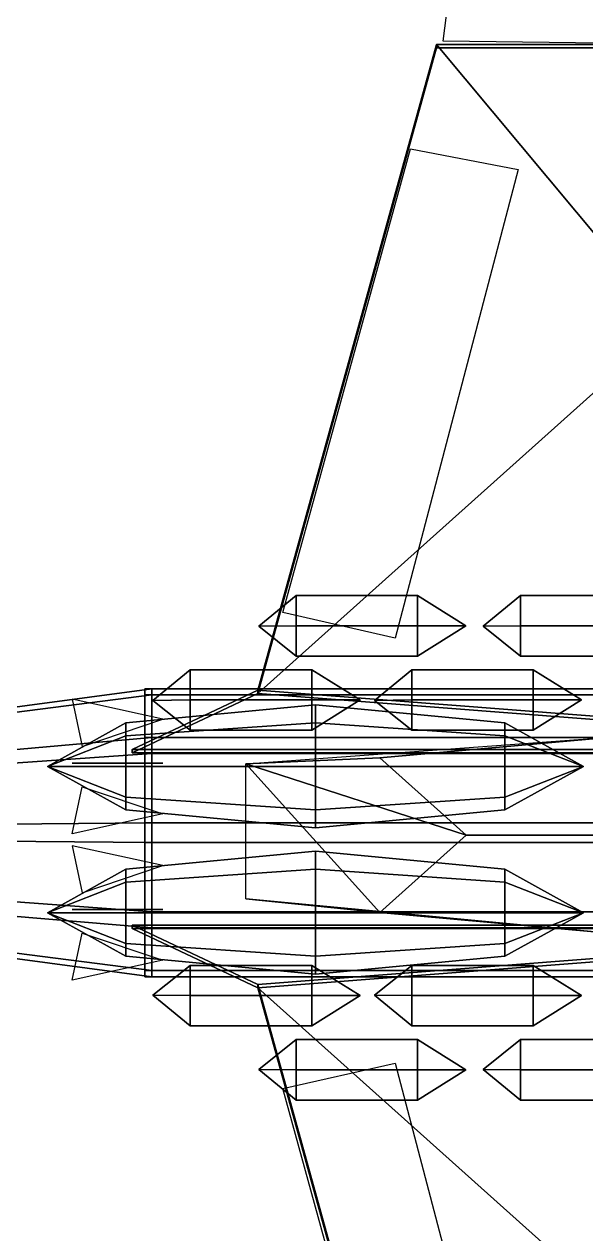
# Model space of a CAD drawing. Header units: metres. Extents: x -42.1 to 28.1, y -49.4 to 49.
# Drawn here: x -12.06 to 4.92, y -12.11 to 24.42 of the extents above; entities that cross this region are included whole.
import ezdxf

# ---------------------------------------------------------------- set-up
doc = ezdxf.new("R2010")
doc.units = ezdxf.units.M

msp = doc.modelspace()

# ---------------------------------------------------------------- linework, layer by layer
at = {"layer": 'AileDroite', "color": 52}
for points in [[(18.201002, 2.510721, 14.481673), (0.401001, 23.807673, 17.242239), (-4.998999, 4.302053, 14.658104)], [(-4.998999, 4.302053, 14.658104), (0.401001, 23.807673, 17.242239), (0.401001, 23.708088, 17.590345), (-4.998999, 4.202468, 15.669212)], [(18.201002, 2.510721, 14.481673), (16.801003, 23.807673, 17.463238), (0.401001, 23.807673, 17.242239)], [(0.401001, 23.807673, 17.242239), (16.801003, 23.807673, 17.463238), (16.801003, 23.708088, 17.590345), (0.401001, 23.708088, 17.590345)], [(-4.998999, 4.202468, 15.669212), (0.401001, 23.708088, 17.590345), (16.801003, 23.708088, 17.590345)], [(-4.998999, 4.202468, 15.669212), (16.801003, 23.708088, 17.590345), (18.201002, 2.411135, 15.492781)], [(18.201002, 2.510721, 14.481673), (-4.998999, 4.302053, 14.658104), (-8.799, 2.510721, 14.481673)], [(-8.799, 2.510721, 14.481673), (-4.998999, 4.302053, 14.658104), (-4.998999, 4.202468, 15.669212), (-8.799, 2.411135, 15.492781)], [(-4.998999, 4.202468, 15.669212), (18.201002, 2.411135, 15.492781), (-8.799, 2.411135, 15.492781)], [(18.201002, 2.510721, 14.481673), (-8.799, 2.510721, 14.481673), (-8.799, 2.411135, 15.492781), (18.201002, 2.411135, 15.492781)]]:
    msp.add_3dface(points, dxfattribs=at)
at = {"layer": 'AileDroiteExt', "color": 54}
msp.add_3dface([(0.601, 23.907124, 17.609949), (3.801001, 48.786743, 20.060375), (16.400999, 48.985779, 20.079977), (16.600998, 23.708086, 17.590345)], dxfattribs=at)
at = {"layer": 'AileGauche', "color": 50}
for points in [[(-4.998999, -4.580197, 15.669212), (-8.799, -2.788864, 15.492781), (18.201002, -2.788864, 15.492781)], [(-8.799, -2.788864, 15.492781), (-4.998999, -4.580197, 15.669212), (-4.998999, -4.679782, 14.658104), (-8.799, -2.88845, 14.481673)], [(18.201002, -2.788864, 15.492781), (-8.799, -2.788864, 15.492781), (-8.799, -2.88845, 14.481673), (18.201002, -2.88845, 14.481673)], [(-4.998999, -4.679782, 14.658104), (18.201002, -2.88845, 14.481673), (-8.799, -2.88845, 14.481673)], [(18.201002, -2.788864, 15.492781), (0.401001, -24.085817, 17.590345), (-4.998999, -4.580197, 15.669212)], [(-4.998999, -4.679782, 14.658104), (16.801003, -24.185402, 17.572237), (18.201002, -2.88845, 14.481673)], [(18.201002, -2.788864, 15.492781), (16.801003, -24.085817, 17.590345), (0.401001, -24.085817, 17.590345)], [(-4.998999, -4.580197, 15.669212), (0.401001, -24.085817, 17.590345), (0.401001, -24.185402, 17.336239), (-4.998999, -4.679782, 14.658104)], [(-4.998999, -4.679782, 14.658104), (0.401001, -24.185402, 17.336239), (16.801003, -24.185402, 17.572237)]]:
    msp.add_3dface(points, dxfattribs=at)
at = {"layer": 'Fuselage', "color": 58}
for points in [[(20.401001, 2.871346, 21.518616), (-8.418999, 2.871346, 21.518616), (-8.418999, 4.348248, 19.172827), (20.401001, 4.348248, 19.172827)], [(20.401001, 4.348248, 19.172827), (-8.418999, 4.348248, 19.172827), (-8.418999, 4.164268, 16.40694), (20.401001, 4.164268, 16.40694)], [(20.401001, 4.164268, 16.40694), (-8.418999, 4.164268, 16.40694), (-8.418999, 2.389679, 14.277434), (20.401001, 2.389679, 14.277434)], [(20.401001, 0.297686, 22.548296), (-8.418999, 0.297686, 22.548296), (-8.418999, 2.871346, 21.518616), (20.401001, 2.871346, 21.518616)], [(20.401001, 2.389679, 14.277434), (-8.418999, 2.389679, 14.277434), (-8.418999, -0.297687, 13.597705), (20.401001, -0.297687, 13.597705)], [(20.401001, -2.38968, 21.868567), (-8.418999, -2.38968, 21.868567), (-8.418999, 0.297686, 22.548296), (20.401001, 0.297686, 22.548296)], [(20.401001, -0.297687, 13.597705), (-8.418999, -0.297687, 13.597705), (-8.418999, -2.871345, 14.627386), (20.401001, -2.871345, 14.627386)], [(20.401001, -4.164268, 19.739059), (-8.418999, -4.164268, 19.739059), (-8.418999, -2.38968, 21.868567), (20.401001, -2.38968, 21.868567)], [(20.401001, -2.871345, 14.627386), (-8.418999, -2.871345, 14.627386), (-8.418999, -4.348248, 16.973173), (20.401001, -4.348248, 16.973173)], [(20.401001, -4.348248, 16.973173), (-8.418999, -4.348248, 16.973173), (-8.418999, -4.164268, 19.739059), (20.401001, -4.164268, 19.739059)]]:
    msp.add_3dface(points, dxfattribs=at)
at = {"layer": 'FuselageArriere', "color": 59}
for points in [[(-8.198999, 4.164268, 16.40694), (-40.398998, 0.040384, 18.639971), (-42.118999, 0.023174, 18.075218), (-8.198999, 2.389679, 14.277434)], [(-8.198999, 2.871346, 21.518616), (-40.398998, 0.027845, 21.195807), (-40.398998, 0.042168, 20.022913), (-8.198999, 4.348248, 19.172827)], [(-8.198999, 4.348248, 19.172827), (-40.398998, 0.042168, 20.022913), (-40.398998, 0.040384, 18.639971), (-8.198999, 4.164268, 16.40694)], [(-8.198999, 0.297686, 22.548296), (-40.398998, 0.002887, 21.710648), (-40.398998, 0.027845, 21.195807), (-8.198999, 2.871346, 21.518616)], [(-8.198999, 2.389679, 14.277434), (-42.118999, 0.023174, 18.075218), (-42.118999, -0.002887, 17.735352), (-8.198999, -0.297687, 13.597705)], [(-8.198999, -2.38968, 21.868567), (-40.398998, -0.023174, 21.370781), (-40.398998, 0.002887, 21.710648), (-8.198999, 0.297686, 22.548296)], [(-8.198999, -0.297687, 13.597705), (-42.118999, -0.002887, 17.735352), (-42.118999, -0.027845, 18.250193), (-8.198999, -2.871345, 14.627386)], [(-8.198999, -2.871345, 14.627386), (-42.118999, -0.027845, 18.250193), (-40.398998, -0.042167, 18.923088), (-8.198999, -4.348248, 16.973173)], [(-8.198999, -4.164268, 19.739059), (-40.398998, -0.040383, 20.30603), (-40.398998, -0.023174, 21.370781), (-8.198999, -2.38968, 21.868567)], [(-8.198999, -4.348248, 16.973173), (-40.398998, -0.042167, 18.923088), (-40.398998, -0.040383, 20.30603), (-8.198999, -4.164268, 19.739059)]]:
    msp.add_3dface(points, dxfattribs=at)
at = {"layer": 'HBomb3', "color": 28}
for points in [[(-3.258999, -0.56011, 11.655283), (-3.258999, -1.104181, 12.968788), (-8.986564, -1.488898, 12.584071), (-8.986564, -1.104182, 11.655283)], [(-3.258999, -1.104181, 10.341777), (-3.258999, -0.56011, 11.655283), (-8.986564, -1.104182, 11.655283), (-8.986563, -1.488899, 10.726494)], [(2.468566, -1.104182, 11.655283), (2.468566, -1.488898, 12.584071), (-3.258999, -1.104181, 12.968788), (-3.258999, -0.56011, 11.655283)], [(2.468566, -1.488899, 10.726495), (2.468566, -1.104182, 11.655283), (-3.258999, -0.56011, 11.655283), (-3.258999, -1.104181, 10.341777)], [(-8.986564, -1.104182, 11.655283), (-8.986564, -1.488898, 12.584071), (-11.358998, -2.417687, 11.655283)], [(-8.986563, -1.488899, 10.726494), (-8.986564, -1.104182, 11.655283), (-11.358998, -2.417687, 11.655283)], [(-3.258999, -1.104181, 12.968788), (-3.258999, -2.417687, 13.51286), (-8.986564, -2.417687, 12.968788), (-8.986564, -1.488898, 12.584071)], [(-3.258999, -2.417687, 9.797705), (-3.258999, -1.104181, 10.341777), (-8.986563, -1.488899, 10.726494), (-8.986563, -2.417687, 10.341778)], [(2.468566, -1.488898, 12.584071), (2.468566, -2.417687, 12.968788), (-3.258999, -2.417687, 13.51286), (-3.258999, -1.104181, 12.968788)], [(2.468566, -2.417687, 10.341778), (2.468566, -1.488899, 10.726495), (-3.258999, -1.104181, 10.341777), (-3.258999, -2.417687, 9.797705)], [(4.841001, -2.417687, 11.655283), (4.841001, -2.417687, 11.655283), (2.468566, -1.488898, 12.584071), (2.468566, -1.104182, 11.655283)], [(4.841001, -2.417687, 11.655283), (4.841001, -2.417687, 11.655283), (2.468566, -1.104182, 11.655283), (2.468566, -1.488899, 10.726495)], [(-8.986564, -1.488898, 12.584071), (-8.986564, -2.417687, 12.968788), (-11.358998, -2.417687, 11.655283)], [(-8.986563, -2.417687, 10.341778), (-8.986563, -1.488899, 10.726494), (-11.358998, -2.417687, 11.655283)], [(4.841001, -2.417687, 11.655283), (4.841001, -2.417687, 11.655283), (2.468566, -2.417687, 12.968788), (2.468566, -1.488898, 12.584071)], [(4.841001, -2.417687, 11.655283), (4.841001, -2.417687, 11.655283), (2.468566, -1.488899, 10.726495), (2.468566, -2.417687, 10.341778)], [(-8.986563, -3.346476, 10.726494), (-8.986563, -2.417687, 10.341778), (-11.358998, -2.417687, 11.655283)], [(-8.986564, -3.731192, 11.655283), (-8.986563, -3.346476, 10.726494), (-11.358998, -2.417687, 11.655283)], [(-8.986564, -3.346476, 12.584071), (-8.986564, -3.731192, 11.655283), (-11.358998, -2.417687, 11.655283)], [(-8.986564, -2.417687, 12.968788), (-8.986564, -3.346476, 12.584071), (-11.358998, -2.417687, 11.655283)], [(-3.258999, -2.417687, 13.51286), (-3.258999, -3.731193, 12.968788), (-8.986564, -3.346476, 12.584071), (-8.986564, -2.417687, 12.968788)], [(-3.258999, -3.731193, 10.341777), (-3.258999, -2.417687, 9.797705), (-8.986563, -2.417687, 10.341778), (-8.986563, -3.346476, 10.726494)], [(2.468566, -3.346476, 10.726495), (2.468566, -2.417687, 10.341778), (-3.258999, -2.417687, 9.797705), (-3.258999, -3.731193, 10.341777)], [(2.468566, -2.417687, 12.968788), (2.468566, -3.346476, 12.584071), (-3.258999, -3.731193, 12.968788), (-3.258999, -2.417687, 13.51286)], [(4.841001, -2.417687, 11.655283), (4.841001, -2.417687, 11.655283), (2.468566, -2.417687, 10.341778), (2.468566, -3.346476, 10.726495)], [(4.841001, -2.417687, 11.655283), (4.841001, -2.417687, 11.655283), (2.468566, -3.346476, 10.726495), (2.468566, -3.731192, 11.655283)], [(4.841001, -2.417687, 11.655283), (4.841001, -2.417687, 11.655283), (2.468566, -3.731192, 11.655283), (2.468566, -3.346476, 12.584071)], [(4.841001, -2.417687, 11.655283), (4.841001, -2.417687, 11.655283), (2.468566, -3.346476, 12.584071), (2.468566, -2.417687, 12.968788)], [(-3.258999, -4.275265, 11.655283), (-3.258999, -3.731193, 10.341777), (-8.986563, -3.346476, 10.726494), (-8.986564, -3.731192, 11.655283)], [(-3.258999, -3.731193, 12.968788), (-3.258999, -4.275265, 11.655283), (-8.986564, -3.731192, 11.655283), (-8.986564, -3.346476, 12.584071)], [(2.468566, -3.731192, 11.655283), (2.468566, -3.346476, 10.726495), (-3.258999, -3.731193, 10.341777), (-3.258999, -4.275265, 11.655283)], [(2.468566, -3.346476, 12.584071), (2.468566, -3.731192, 11.655283), (-3.258999, -4.275265, 11.655283), (-3.258999, -3.731193, 12.968788)]]:
    msp.add_3dface(points, dxfattribs=at)
at = {"layer": 'HBomb3A1', "color": 25}
msp.add_3dface([(-7.866563, -2.321192, 10.285282), (-10.606564, -2.321192, 9.685283), (-10.306563, -2.321192, 11.105283)], dxfattribs=at)
at = {"layer": 'HBomb3A2', "color": 26}
msp.add_3dface([(-7.866563, -3.851192, 11.655283), (-10.606564, -4.451192, 11.655283), (-10.306563, -3.031192, 11.655283)], dxfattribs=at)
at = {"layer": 'HBomb3A3', "color": 27}
msp.add_3dface([(-7.866563, -2.321192, 12.965282), (-10.606564, -2.321192, 13.565283), (-10.306563, -2.321192, 12.145282)], dxfattribs=at)
at = {"layer": 'HBomb3A4', "color": 24}
msp.add_3dface([(-7.866563, -0.991192, 11.655283), (-10.606564, -0.391192, 11.655283), (-10.306563, -1.811192, 11.655283)], dxfattribs=at)
at = {"layer": 'HBomb4', "color": 33}
for points in [[(-3.258999, 3.85989, 11.655283), (-3.258999, 3.315819, 12.968788), (-8.986564, 2.931102, 12.584071), (-8.986564, 3.315819, 11.655283)], [(-3.258999, 3.315819, 10.341777), (-3.258999, 3.85989, 11.655283), (-8.986564, 3.315819, 11.655283), (-8.986563, 2.931102, 10.726494)], [(2.468566, 3.315819, 11.655283), (2.468566, 2.931102, 12.584071), (-3.258999, 3.315819, 12.968788), (-3.258999, 3.85989, 11.655283)], [(2.468566, 2.931102, 10.726495), (2.468566, 3.315819, 11.655283), (-3.258999, 3.85989, 11.655283), (-3.258999, 3.315819, 10.341777)], [(-8.986564, 3.315819, 11.655283), (-8.986564, 2.931102, 12.584071), (-11.358998, 2.002313, 11.655283)], [(-8.986563, 2.931102, 10.726494), (-8.986564, 3.315819, 11.655283), (-11.358998, 2.002313, 11.655283)], [(-3.258999, 3.315819, 12.968788), (-3.258999, 2.002313, 13.51286), (-8.986564, 2.002313, 12.968788), (-8.986564, 2.931102, 12.584071)], [(-3.258999, 2.002313, 9.797705), (-3.258999, 3.315819, 10.341777), (-8.986563, 2.931102, 10.726494), (-8.986563, 2.002313, 10.341778)], [(2.468566, 2.931102, 12.584071), (2.468566, 2.002313, 12.968788), (-3.258999, 2.002313, 13.51286), (-3.258999, 3.315819, 12.968788)], [(2.468566, 2.002313, 10.341778), (2.468566, 2.931102, 10.726495), (-3.258999, 3.315819, 10.341777), (-3.258999, 2.002313, 9.797705)], [(4.841001, 2.002313, 11.655283), (4.841001, 2.002313, 11.655283), (2.468566, 2.931102, 12.584071), (2.468566, 3.315819, 11.655283)], [(4.841001, 2.002313, 11.655283), (4.841001, 2.002313, 11.655283), (2.468566, 3.315819, 11.655283), (2.468566, 2.931102, 10.726495)], [(-8.986564, 2.931102, 12.584071), (-8.986564, 2.002313, 12.968788), (-11.358998, 2.002313, 11.655283)], [(-8.986563, 2.002313, 10.341778), (-8.986563, 2.931102, 10.726494), (-11.358998, 2.002313, 11.655283)], [(4.841001, 2.002313, 11.655283), (4.841001, 2.002313, 11.655283), (2.468566, 2.002313, 12.968788), (2.468566, 2.931102, 12.584071)], [(4.841001, 2.002313, 11.655283), (4.841001, 2.002313, 11.655283), (2.468566, 2.931102, 10.726495), (2.468566, 2.002313, 10.341778)], [(-8.986563, 1.073525, 10.726494), (-8.986563, 2.002313, 10.341778), (-11.358998, 2.002313, 11.655283)], [(-8.986564, 0.688808, 11.655283), (-8.986563, 1.073525, 10.726494), (-11.358998, 2.002313, 11.655283)], [(-8.986564, 1.073524, 12.584071), (-8.986564, 0.688808, 11.655283), (-11.358998, 2.002313, 11.655283)], [(-8.986564, 2.002313, 12.968788), (-8.986564, 1.073524, 12.584071), (-11.358998, 2.002313, 11.655283)], [(-3.258999, 2.002313, 13.51286), (-3.258999, 0.688807, 12.968788), (-8.986564, 1.073524, 12.584071), (-8.986564, 2.002313, 12.968788)], [(-3.258999, 0.688807, 10.341777), (-3.258999, 2.002313, 9.797705), (-8.986563, 2.002313, 10.341778), (-8.986563, 1.073525, 10.726494)], [(2.468566, 1.073525, 10.726495), (2.468566, 2.002313, 10.341778), (-3.258999, 2.002313, 9.797705), (-3.258999, 0.688807, 10.341777)], [(2.468566, 2.002313, 12.968788), (2.468566, 1.073524, 12.584071), (-3.258999, 0.688807, 12.968788), (-3.258999, 2.002313, 13.51286)], [(4.841001, 2.002313, 11.655283), (4.841001, 2.002313, 11.655283), (2.468566, 2.002313, 10.341778), (2.468566, 1.073525, 10.726495)], [(4.841001, 2.002313, 11.655283), (4.841001, 2.002313, 11.655283), (2.468566, 1.073525, 10.726495), (2.468566, 0.688808, 11.655283)], [(4.841001, 2.002313, 11.655283), (4.841001, 2.002313, 11.655283), (2.468566, 0.688808, 11.655283), (2.468566, 1.073524, 12.584071)], [(4.841001, 2.002313, 11.655283), (4.841001, 2.002313, 11.655283), (2.468566, 1.073524, 12.584071), (2.468566, 2.002313, 12.968788)], [(-3.258999, 0.144735, 11.655283), (-3.258999, 0.688807, 10.341777), (-8.986563, 1.073525, 10.726494), (-8.986564, 0.688808, 11.655283)], [(-3.258999, 0.688807, 12.968788), (-3.258999, 0.144735, 11.655283), (-8.986564, 0.688808, 11.655283), (-8.986564, 1.073524, 12.584071)], [(2.468566, 0.688808, 11.655283), (2.468566, 1.073525, 10.726495), (-3.258999, 0.688807, 10.341777), (-3.258999, 0.144735, 11.655283)], [(2.468566, 1.073524, 12.584071), (2.468566, 0.688808, 11.655283), (-3.258999, 0.144735, 11.655283), (-3.258999, 0.688807, 12.968788)]]:
    msp.add_3dface(points, dxfattribs=at)
at = {"layer": 'HBomb4A1', "color": 30}
msp.add_3dface([(-7.866563, 2.098808, 10.285282), (-10.606564, 2.098808, 9.685283), (-10.306563, 2.098808, 11.105283)], dxfattribs=at)
at = {"layer": 'HBomb4A2', "color": 31}
msp.add_3dface([(-7.866563, 0.568808, 11.655283), (-10.606564, -0.031192, 11.655283), (-10.306563, 1.388808, 11.655283)], dxfattribs=at)
at = {"layer": 'HBomb4A3', "color": 32}
msp.add_3dface([(-7.866563, 2.098808, 12.965282), (-10.606564, 2.098808, 13.565283), (-10.306563, 2.098808, 12.145282)], dxfattribs=at)
at = {"layer": 'HBomb4A4', "color": 29}
msp.add_3dface([(-7.866563, 3.428808, 11.655283), (-10.606564, 4.028808, 11.655283), (-10.306563, 2.608808, 11.655283)], dxfattribs=at)
at = {"layer": 'LBomb10', "color": 9}
for points in [[(-4.968302, 6.23583, 13.768881), (-4.968302, 6.23583, 13.768881), (-3.838836, 6.249275, 12.712299), (-3.838836, 7.164299, 13.240591)], [(-4.968302, 6.23583, 13.768881), (-4.968302, 6.23583, 13.768881), (-3.838836, 7.164299, 13.240591), (-3.838836, 7.164299, 14.29717)], [(-4.968302, 6.23583, 13.768881), (-4.968302, 6.23583, 13.768881), (-3.838836, 7.164299, 14.29717), (-3.838836, 6.249274, 14.825461)], [(-3.838836, 7.164299, 13.240591), (-3.838836, 6.249275, 12.712299), (-0.170664, 6.249275, 12.712299), (-0.170664, 7.164299, 13.240591)], [(-3.838836, 7.164299, 14.29717), (-3.838836, 7.164299, 13.240591), (-0.170664, 7.164299, 13.240591), (-0.170664, 7.164299, 14.29717)], [(-3.838836, 6.249274, 14.825461), (-3.838836, 7.164299, 14.29717), (-0.170664, 7.164299, 14.29717), (-0.170664, 6.249274, 14.825461)], [(-0.170664, 7.164299, 13.240591), (-0.170664, 6.249275, 12.712299), (1.290389, 6.249274, 13.768881)], [(-0.170664, 7.164299, 14.29717), (-0.170664, 7.164299, 13.240591), (1.290389, 6.249274, 13.768881)], [(-0.170664, 6.249274, 14.825461), (-0.170664, 7.164299, 14.29717), (1.290389, 6.249274, 13.768881)], [(-4.968302, 6.23583, 13.768881), (-4.968302, 6.23583, 13.768881), (-3.838836, 5.334248, 13.240591), (-3.838836, 6.249275, 12.712299)], [(-4.968302, 6.23583, 13.768881), (-4.968302, 6.23583, 13.768881), (-3.838836, 6.249274, 14.825461), (-3.838836, 5.334248, 14.29717)], [(-4.968302, 6.23583, 13.768881), (-4.968302, 6.23583, 13.768881), (-3.838836, 5.334248, 14.29717), (-3.838836, 5.334248, 13.240591)], [(-3.838836, 6.249275, 12.712299), (-3.838836, 5.334248, 13.240591), (-0.170664, 5.334248, 13.240591), (-0.170664, 6.249275, 12.712299)], [(-3.838836, 5.334248, 14.29717), (-3.838836, 6.249274, 14.825461), (-0.170664, 6.249274, 14.825461), (-0.170664, 5.334248, 14.29717)], [(-0.170664, 6.249275, 12.712299), (-0.170664, 5.334248, 13.240591), (1.290389, 6.249274, 13.768881)], [(-0.170664, 5.334248, 14.29717), (-0.170664, 6.249274, 14.825461), (1.290389, 6.249274, 13.768881)], [(-0.170664, 5.334248, 13.240591), (-0.170664, 5.334248, 14.29717), (1.290389, 6.249274, 13.768881)], [(-3.838836, 5.334248, 13.240591), (-3.838836, 5.334248, 14.29717), (-0.170664, 5.334248, 14.29717), (-0.170664, 5.334248, 13.240591)]]:
    msp.add_3dface(points, dxfattribs=at)
at = {"layer": 'LBomb11', "color": 8}
for points in [[(-8.168302, 3.99583, 12.96888), (-8.168302, 3.99583, 12.96888), (-7.038836, 4.009274, 11.912299), (-7.038836, 4.924299, 12.440591)], [(-8.168302, 3.99583, 12.96888), (-8.168302, 3.99583, 12.96888), (-7.038836, 4.924299, 12.440591), (-7.038836, 4.924299, 13.497169)], [(-8.168302, 3.99583, 12.96888), (-8.168302, 3.99583, 12.96888), (-7.038836, 4.924299, 13.497169), (-7.038836, 4.009274, 14.025461)], [(-7.038836, 4.924299, 12.440591), (-7.038836, 4.009274, 11.912299), (-3.370663, 4.009274, 11.912299), (-3.370663, 4.924299, 12.440591)], [(-7.038836, 4.924299, 13.497169), (-7.038836, 4.924299, 12.440591), (-3.370663, 4.924299, 12.440591), (-3.370663, 4.924299, 13.497169)], [(-7.038836, 4.009274, 14.025461), (-7.038836, 4.924299, 13.497169), (-3.370663, 4.924299, 13.497169), (-3.370663, 4.009274, 14.025461)], [(-3.370663, 4.924299, 12.440591), (-3.370663, 4.009274, 11.912299), (-1.909611, 4.009274, 12.96888)], [(-3.370663, 4.924299, 13.497169), (-3.370663, 4.924299, 12.440591), (-1.909611, 4.009274, 12.96888)], [(-3.370663, 4.009274, 14.025461), (-3.370663, 4.924299, 13.497169), (-1.909611, 4.009274, 12.96888)], [(-8.168302, 3.99583, 12.96888), (-8.168302, 3.99583, 12.96888), (-7.038836, 4.009274, 14.025461), (-7.038836, 3.094248, 13.497169)], [(-8.168302, 3.99583, 12.96888), (-8.168302, 3.99583, 12.96888), (-7.038836, 3.094248, 12.440591), (-7.038836, 4.009274, 11.912299)], [(-8.168302, 3.99583, 12.96888), (-8.168302, 3.99583, 12.96888), (-7.038836, 3.094248, 13.497169), (-7.038836, 3.094248, 12.440591)], [(-7.038836, 3.094248, 13.497169), (-7.038836, 4.009274, 14.025461), (-3.370663, 4.009274, 14.025461), (-3.370663, 3.094248, 13.497169)], [(-7.038836, 4.009274, 11.912299), (-7.038836, 3.094248, 12.440591), (-3.370663, 3.094248, 12.440591), (-3.370663, 4.009274, 11.912299)], [(-3.370663, 3.094248, 13.497169), (-3.370663, 4.009274, 14.025461), (-1.909611, 4.009274, 12.96888)], [(-3.370663, 3.094248, 12.440591), (-3.370663, 3.094248, 13.497169), (-1.909611, 4.009274, 12.96888)], [(-3.370663, 4.009274, 11.912299), (-3.370663, 3.094248, 12.440591), (-1.909611, 4.009274, 12.96888)], [(-7.038836, 3.094248, 12.440591), (-7.038836, 3.094248, 13.497169), (-3.370663, 3.094248, 13.497169), (-3.370663, 3.094248, 12.440591)]]:
    msp.add_3dface(points, dxfattribs=at)
at = {"layer": 'LBomb12', "color": 7}
for points in [[(1.811698, 6.23583, 13.768881), (1.811698, 6.23583, 13.768881), (2.941164, 6.249275, 12.712299), (2.941164, 7.164299, 13.240591)], [(1.811698, 6.23583, 13.768881), (1.811698, 6.23583, 13.768881), (2.941164, 7.164299, 13.240591), (2.941164, 7.164299, 14.29717)], [(1.811698, 6.23583, 13.768881), (1.811698, 6.23583, 13.768881), (2.941164, 7.164299, 14.29717), (2.941164, 6.249274, 14.825461)], [(2.941164, 7.164299, 13.240591), (2.941164, 6.249275, 12.712299), (6.609336, 6.249275, 12.712299), (6.609336, 7.164299, 13.240591)], [(2.941164, 7.164299, 14.29717), (2.941164, 7.164299, 13.240591), (6.609336, 7.164299, 13.240591), (6.609336, 7.164299, 14.29717)], [(2.941164, 6.249274, 14.825461), (2.941164, 7.164299, 14.29717), (6.609336, 7.164299, 14.29717), (6.609336, 6.249274, 14.825461)], [(1.811698, 6.23583, 13.768881), (1.811698, 6.23583, 13.768881), (2.941164, 5.334248, 13.240591), (2.941164, 6.249275, 12.712299)], [(1.811698, 6.23583, 13.768881), (1.811698, 6.23583, 13.768881), (2.941164, 6.249274, 14.825461), (2.941164, 5.334248, 14.29717)], [(1.811698, 6.23583, 13.768881), (1.811698, 6.23583, 13.768881), (2.941164, 5.334248, 14.29717), (2.941164, 5.334248, 13.240591)], [(2.941164, 6.249275, 12.712299), (2.941164, 5.334248, 13.240591), (6.609336, 5.334248, 13.240591), (6.609336, 6.249275, 12.712299)], [(2.941164, 5.334248, 14.29717), (2.941164, 6.249274, 14.825461), (6.609336, 6.249274, 14.825461), (6.609336, 5.334248, 14.29717)], [(2.941164, 5.334248, 13.240591), (2.941164, 5.334248, 14.29717), (6.609336, 5.334248, 14.29717), (6.609336, 5.334248, 13.240591)]]:
    msp.add_3dface(points, dxfattribs=at)
at = {"layer": 'LBomb13', "color": 6}
for points in [[(-1.468302, 3.99583, 12.96888), (-1.468302, 3.99583, 12.96888), (-0.338836, 4.009274, 11.912299), (-0.338836, 4.924299, 12.440591)], [(-1.468302, 3.99583, 12.96888), (-1.468302, 3.99583, 12.96888), (-0.338836, 4.924299, 12.440591), (-0.338836, 4.924299, 13.497169)], [(-1.468302, 3.99583, 12.96888), (-1.468302, 3.99583, 12.96888), (-0.338836, 4.924299, 13.497169), (-0.338836, 4.009274, 14.025461)], [(-0.338836, 4.924299, 12.440591), (-0.338836, 4.009274, 11.912299), (3.329336, 4.009274, 11.912299), (3.329336, 4.924299, 12.440591)], [(-0.338836, 4.924299, 13.497169), (-0.338836, 4.924299, 12.440591), (3.329336, 4.924299, 12.440591), (3.329336, 4.924299, 13.497169)], [(-0.338836, 4.009274, 14.025461), (-0.338836, 4.924299, 13.497169), (3.329336, 4.924299, 13.497169), (3.329336, 4.009274, 14.025461)], [(3.329336, 4.924299, 12.440591), (3.329336, 4.009274, 11.912299), (4.790389, 4.009274, 12.96888)], [(3.329336, 4.924299, 13.497169), (3.329336, 4.924299, 12.440591), (4.790389, 4.009274, 12.96888)], [(3.329336, 4.009274, 14.025461), (3.329336, 4.924299, 13.497169), (4.790389, 4.009274, 12.96888)], [(-1.468302, 3.99583, 12.96888), (-1.468302, 3.99583, 12.96888), (-0.338836, 4.009274, 14.025461), (-0.338836, 3.094248, 13.497169)], [(-1.468302, 3.99583, 12.96888), (-1.468302, 3.99583, 12.96888), (-0.338836, 3.094248, 12.440591), (-0.338836, 4.009274, 11.912299)], [(-1.468302, 3.99583, 12.96888), (-1.468302, 3.99583, 12.96888), (-0.338836, 3.094248, 13.497169), (-0.338836, 3.094248, 12.440591)], [(-0.338836, 3.094248, 13.497169), (-0.338836, 4.009274, 14.025461), (3.329336, 4.009274, 14.025461), (3.329336, 3.094248, 13.497169)], [(-0.338836, 4.009274, 11.912299), (-0.338836, 3.094248, 12.440591), (3.329336, 3.094248, 12.440591), (3.329336, 4.009274, 11.912299)], [(3.329336, 3.094248, 13.497169), (3.329336, 4.009274, 14.025461), (4.790389, 4.009274, 12.96888)], [(3.329336, 3.094248, 12.440591), (3.329336, 3.094248, 13.497169), (4.790389, 4.009274, 12.96888)], [(3.329336, 4.009274, 11.912299), (3.329336, 3.094248, 12.440591), (4.790389, 4.009274, 12.96888)], [(-0.338836, 3.094248, 12.440591), (-0.338836, 3.094248, 13.497169), (3.329336, 3.094248, 13.497169), (3.329336, 3.094248, 12.440591)]]:
    msp.add_3dface(points, dxfattribs=at)
at = {"layer": 'LBomb3', "color": 16}
for points in [[(-3.838836, -6.245751, 14.29717), (-3.838836, -7.160777, 14.825461), (-4.968302, -7.147333, 13.768881)], [(-3.838836, -6.245751, 13.240591), (-3.838836, -6.245751, 14.29717), (-4.968302, -7.147333, 13.768881)], [(-3.838836, -7.160778, 12.712299), (-3.838836, -6.245751, 13.240591), (-4.968302, -7.147333, 13.768881)], [(-0.170664, -6.245751, 14.29717), (-0.170664, -7.160777, 14.825461), (-3.838836, -7.160777, 14.825461), (-3.838836, -6.245751, 14.29717)], [(-0.170664, -6.245751, 13.240591), (-0.170664, -6.245751, 14.29717), (-3.838836, -6.245751, 14.29717), (-3.838836, -6.245751, 13.240591)], [(-0.170664, -7.160778, 12.712299), (-0.170664, -6.245751, 13.240591), (-3.838836, -6.245751, 13.240591), (-3.838836, -7.160778, 12.712299)], [(1.290389, -7.160777, 13.768881), (1.290389, -7.160777, 13.768881), (-0.170664, -7.160777, 14.825461), (-0.170664, -6.245751, 14.29717)], [(1.290389, -7.160777, 13.768881), (1.290389, -7.160777, 13.768881), (-0.170664, -6.245751, 14.29717), (-0.170664, -6.245751, 13.240591)], [(1.290389, -7.160777, 13.768881), (1.290389, -7.160777, 13.768881), (-0.170664, -6.245751, 13.240591), (-0.170664, -7.160778, 12.712299)], [(-3.838836, -8.075803, 13.240591), (-3.838836, -7.160778, 12.712299), (-4.968302, -7.147333, 13.768881)], [(-3.838836, -8.075803, 14.29717), (-3.838836, -8.075803, 13.240591), (-4.968302, -7.147333, 13.768881)], [(-3.838836, -7.160777, 14.825461), (-3.838836, -8.075803, 14.29717), (-4.968302, -7.147333, 13.768881)], [(-0.170664, -7.160777, 14.825461), (-0.170664, -8.075803, 14.29717), (-3.838836, -8.075803, 14.29717), (-3.838836, -7.160777, 14.825461)], [(-0.170664, -8.075803, 13.240591), (-0.170664, -7.160778, 12.712299), (-3.838836, -7.160778, 12.712299), (-3.838836, -8.075803, 13.240591)], [(1.290389, -7.160777, 13.768881), (1.290389, -7.160777, 13.768881), (-0.170664, -7.160778, 12.712299), (-0.170664, -8.075803, 13.240591)], [(1.290389, -7.160777, 13.768881), (1.290389, -7.160777, 13.768881), (-0.170664, -8.075803, 13.240591), (-0.170664, -8.075803, 14.29717)], [(1.290389, -7.160777, 13.768881), (1.290389, -7.160777, 13.768881), (-0.170664, -8.075803, 14.29717), (-0.170664, -7.160777, 14.825461)], [(-0.170664, -8.075803, 14.29717), (-0.170664, -8.075803, 13.240591), (-3.838836, -8.075803, 13.240591), (-3.838836, -8.075803, 14.29717)]]:
    msp.add_3dface(points, dxfattribs=at)
at = {"layer": 'LBomb4', "color": 15}
for points in [[(-7.038836, -4.005752, 13.497169), (-7.038836, -4.920777, 14.025461), (-8.168302, -4.907333, 12.96888)], [(-7.038836, -4.005752, 12.440591), (-7.038836, -4.005752, 13.497169), (-8.168302, -4.907333, 12.96888)], [(-7.038836, -4.920778, 11.912299), (-7.038836, -4.005752, 12.440591), (-8.168302, -4.907333, 12.96888)], [(-3.370663, -4.005752, 13.497169), (-3.370663, -4.920777, 14.025461), (-7.038836, -4.920777, 14.025461), (-7.038836, -4.005752, 13.497169)], [(-3.370663, -4.005752, 12.440591), (-3.370663, -4.005752, 13.497169), (-7.038836, -4.005752, 13.497169), (-7.038836, -4.005752, 12.440591)], [(-3.370663, -4.920778, 11.912299), (-3.370663, -4.005752, 12.440591), (-7.038836, -4.005752, 12.440591), (-7.038836, -4.920778, 11.912299)], [(-1.909611, -4.920777, 12.96888), (-1.909611, -4.920777, 12.96888), (-3.370663, -4.920777, 14.025461), (-3.370663, -4.005752, 13.497169)], [(-1.909611, -4.920777, 12.96888), (-1.909611, -4.920777, 12.96888), (-3.370663, -4.005752, 13.497169), (-3.370663, -4.005752, 12.440591)], [(-1.909611, -4.920777, 12.96888), (-1.909611, -4.920777, 12.96888), (-3.370663, -4.005752, 12.440591), (-3.370663, -4.920778, 11.912299)], [(-7.038836, -5.835803, 12.440591), (-7.038836, -4.920778, 11.912299), (-8.168302, -4.907333, 12.96888)], [(-7.038836, -5.835803, 13.497169), (-7.038836, -5.835803, 12.440591), (-8.168302, -4.907333, 12.96888)], [(-7.038836, -4.920777, 14.025461), (-7.038836, -5.835803, 13.497169), (-8.168302, -4.907333, 12.96888)], [(-3.370663, -4.920777, 14.025461), (-3.370663, -5.835803, 13.497169), (-7.038836, -5.835803, 13.497169), (-7.038836, -4.920777, 14.025461)], [(-3.370663, -5.835803, 12.440591), (-3.370663, -4.920778, 11.912299), (-7.038836, -4.920778, 11.912299), (-7.038836, -5.835803, 12.440591)], [(-1.909611, -4.920777, 12.96888), (-1.909611, -4.920777, 12.96888), (-3.370663, -4.920778, 11.912299), (-3.370663, -5.835803, 12.440591)], [(-1.909611, -4.920777, 12.96888), (-1.909611, -4.920777, 12.96888), (-3.370663, -5.835803, 12.440591), (-3.370663, -5.835803, 13.497169)], [(-1.909611, -4.920777, 12.96888), (-1.909611, -4.920777, 12.96888), (-3.370663, -5.835803, 13.497169), (-3.370663, -4.920777, 14.025461)], [(-3.370663, -5.835803, 13.497169), (-3.370663, -5.835803, 12.440591), (-7.038836, -5.835803, 12.440591), (-7.038836, -5.835803, 13.497169)]]:
    msp.add_3dface(points, dxfattribs=at)
at = {"layer": 'LBomb5', "color": 14}
for points in [[(2.941164, -6.245751, 14.29717), (2.941164, -7.160777, 14.825461), (1.811698, -7.147333, 13.768881)], [(2.941164, -6.245751, 13.240591), (2.941164, -6.245751, 14.29717), (1.811698, -7.147333, 13.768881)], [(2.941164, -7.160778, 12.712299), (2.941164, -6.245751, 13.240591), (1.811698, -7.147333, 13.768881)], [(6.609336, -6.245751, 14.29717), (6.609336, -7.160777, 14.825461), (2.941164, -7.160777, 14.825461), (2.941164, -6.245751, 14.29717)], [(6.609336, -6.245751, 13.240591), (6.609336, -6.245751, 14.29717), (2.941164, -6.245751, 14.29717), (2.941164, -6.245751, 13.240591)], [(6.609336, -7.160778, 12.712299), (6.609336, -6.245751, 13.240591), (2.941164, -6.245751, 13.240591), (2.941164, -7.160778, 12.712299)], [(2.941164, -8.075803, 13.240591), (2.941164, -7.160778, 12.712299), (1.811698, -7.147333, 13.768881)], [(2.941164, -8.075803, 14.29717), (2.941164, -8.075803, 13.240591), (1.811698, -7.147333, 13.768881)], [(2.941164, -7.160777, 14.825461), (2.941164, -8.075803, 14.29717), (1.811698, -7.147333, 13.768881)], [(6.609336, -7.160777, 14.825461), (6.609336, -8.075803, 14.29717), (2.941164, -8.075803, 14.29717), (2.941164, -7.160777, 14.825461)], [(6.609336, -8.075803, 13.240591), (6.609336, -7.160778, 12.712299), (2.941164, -7.160778, 12.712299), (2.941164, -8.075803, 13.240591)], [(6.609336, -8.075803, 14.29717), (6.609336, -8.075803, 13.240591), (2.941164, -8.075803, 13.240591), (2.941164, -8.075803, 14.29717)]]:
    msp.add_3dface(points, dxfattribs=at)
at = {"layer": 'LBomb6', "color": 13}
for points in [[(-0.338836, -4.005752, 13.497169), (-0.338836, -4.920777, 14.025461), (-1.468302, -4.907333, 12.96888)], [(-0.338836, -4.005752, 12.440591), (-0.338836, -4.005752, 13.497169), (-1.468302, -4.907333, 12.96888)], [(-0.338836, -4.920778, 11.912299), (-0.338836, -4.005752, 12.440591), (-1.468302, -4.907333, 12.96888)], [(3.329336, -4.005752, 13.497169), (3.329336, -4.920777, 14.025461), (-0.338836, -4.920777, 14.025461), (-0.338836, -4.005752, 13.497169)], [(3.329336, -4.005752, 12.440591), (3.329336, -4.005752, 13.497169), (-0.338836, -4.005752, 13.497169), (-0.338836, -4.005752, 12.440591)], [(3.329336, -4.920778, 11.912299), (3.329336, -4.005752, 12.440591), (-0.338836, -4.005752, 12.440591), (-0.338836, -4.920778, 11.912299)], [(4.790389, -4.920777, 12.96888), (4.790389, -4.920777, 12.96888), (3.329336, -4.920777, 14.025461), (3.329336, -4.005752, 13.497169)], [(4.790389, -4.920777, 12.96888), (4.790389, -4.920777, 12.96888), (3.329336, -4.005752, 13.497169), (3.329336, -4.005752, 12.440591)], [(4.790389, -4.920777, 12.96888), (4.790389, -4.920777, 12.96888), (3.329336, -4.005752, 12.440591), (3.329336, -4.920778, 11.912299)], [(-0.338836, -5.835803, 12.440591), (-0.338836, -4.920778, 11.912299), (-1.468302, -4.907333, 12.96888)], [(-0.338836, -5.835803, 13.497169), (-0.338836, -5.835803, 12.440591), (-1.468302, -4.907333, 12.96888)], [(-0.338836, -4.920777, 14.025461), (-0.338836, -5.835803, 13.497169), (-1.468302, -4.907333, 12.96888)], [(3.329336, -4.920777, 14.025461), (3.329336, -5.835803, 13.497169), (-0.338836, -5.835803, 13.497169), (-0.338836, -4.920777, 14.025461)], [(3.329336, -5.835803, 12.440591), (3.329336, -4.920778, 11.912299), (-0.338836, -4.920778, 11.912299), (-0.338836, -5.835803, 12.440591)], [(4.790389, -4.920777, 12.96888), (4.790389, -4.920777, 12.96888), (3.329336, -4.920778, 11.912299), (3.329336, -5.835803, 12.440591)], [(4.790389, -4.920777, 12.96888), (4.790389, -4.920777, 12.96888), (3.329336, -5.835803, 12.440591), (3.329336, -5.835803, 13.497169)], [(4.790389, -4.920777, 12.96888), (4.790389, -4.920777, 12.96888), (3.329336, -5.835803, 13.497169), (3.329336, -4.920777, 14.025461)], [(3.329336, -5.835803, 13.497169), (3.329336, -5.835803, 12.440591), (-0.338836, -5.835803, 12.440591), (-0.338836, -5.835803, 13.497169)]]:
    msp.add_3dface(points, dxfattribs=at)
at = {"layer": 'Verriere', "color": 2}
for points in [[(9.649001, 3.237273, 26.201731), (-1.308999, 2.256805, 25.672611), (-5.356999, 2.078635, 22.345367), (9.649001, 3.178416, 20.918985)], [(9.649001, -0.078251, 28.590815), (1.299001, -0.078391, 27.456617), (-1.308999, 2.256805, 25.672611), (9.649001, 3.237273, 26.201731)], [(-5.356999, 2.078635, 22.345367), (-1.308999, 2.256805, 25.672611), (1.299001, -0.078391, 27.456617)], [(-5.356999, 2.078635, 22.345367), (1.299001, -0.078391, 27.456617), (-1.308999, -2.413796, 25.67322)], [(-5.356999, 2.078635, 22.345367), (-1.308999, -2.413796, 25.67322), (-5.356999, -1.996086, 22.551098)], [(9.649001, -3.394071, 26.202597), (-1.308999, -2.413796, 25.67322), (1.299001, -0.078391, 27.456617), (9.649001, -0.078251, 28.590815)], [(9.649001, -3.415867, 20.920036), (-5.356999, -1.996086, 22.551098), (-1.308999, -2.413796, 25.67322), (9.649001, -3.394071, 26.202597)]]:
    msp.add_3dface(points, dxfattribs=at)
at = {"layer": 'VoletDroit', "color": 55}
msp.add_3dface([(-0.379998, 20.649349, 17.04183), (2.867001, 20.034325, 16.981255), (-0.843999, 5.876827, 15.586863), (-4.245998, 6.646105, 15.66263)], dxfattribs=at)
at = {"layer": 'VoletGauche', "color": 56}
msp.add_3dface([(-4.246, -7.725927, 15.816628), (-0.844001, -6.95665, 15.740861), (2.867003, -21.114145, 17.135256), (-0.379996, -21.72917, 17.195829)], dxfattribs=at)

doc.saveas('drawing.dxf')
